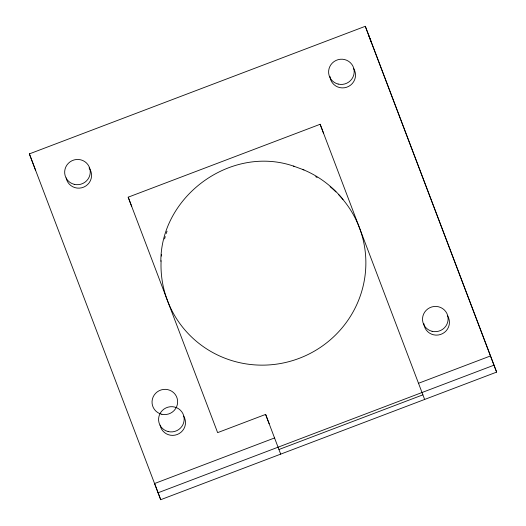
<?xml version="1.0" encoding="UTF-8"?>
<svg xmlns="http://www.w3.org/2000/svg" width="526" height="526" viewBox="0 0 526 526"><rect width="100%" height="100%" fill="white"/><g stroke="black" fill="none" stroke-linecap="round" stroke-linejoin="round"><path stroke-width="0.79" d="M160.844 261.238C160.884 195.297 232.222 144.163 294.626 166.492M29.371 153.894L365.294 26.3L496.629 372.106L160.706 499.7L29.371 153.894L35.485 170.069M131.737 206.573L128.186 197.184L320.143 124.274L424.646 399.451M280.68 454.129L265.623 414.409L217.632 432.635L128.186 197.184M274.565 437.954L154.598 483.519L160.706 499.7M418.532 383.27L490.515 355.931M158.089 492.763L494.013 365.175M278.938 449.506L422.904 394.829M302.687 169.464C318.421 175.796 332.353 186.309 343.051 199.446M293.488 166.084L303.962 169.918M368.785 35.544L496.629 372.106M365.294 26.3L371.402 42.481M320.143 124.274L323.687 133.663M265.623 414.409L269.174 423.798M338.652 194.679A102.669 100.749 -20.7 0 1 298.551 358.587A102.669 100.749 -20.7 0 1 161.114 260.738M161.443 256.077A102.669 100.749 -20.7 0 1 161.607 254.525M164.592 238.903A102.669 100.749 -20.7 0 1 165.256 236.588M166.229 233.524A102.669 100.749 -20.7 0 1 167.025 231.236M315.699 176.664A102.669 100.749 -20.7 0 1 317.093 177.472M330.104 186.671A102.669 100.749 -20.7 0 1 335.917 191.911M89.078 167.919A12.834 12.591 -20.7 0 1 83.818 187.078A12.834 12.591 -20.7 0 1 66.164 177.88M183.679 416.138A12.834 12.591 -20.7 0 1 177.17 434.535A12.834 12.591 -20.7 0 1 160.088 425.1M447.619 315.889A12.834 12.591 -20.7 0 1 440.532 334.49A12.834 12.591 -20.7 0 1 423.871 323.654M353.702 68.663A12.834 12.591 -20.7 0 1 346.608 87.263A12.834 12.591 -20.7 0 1 329.953 76.428M74.219 184.324A12.834 12.591 -20.7 0 0 89.821 168.59A12.834 12.591 -20.7 0 0 68.367 163.303A12.834 12.591 -20.7 0 0 74.219 184.324M168.136 431.544A12.834 12.591 -20.7 0 0 183.738 415.816A12.834 12.591 -20.7 0 0 162.291 410.523A12.834 12.591 -20.7 0 0 168.136 431.544M432.076 331.295A12.834 12.591 -20.7 0 0 447.679 315.561A12.834 12.591 -20.7 0 0 426.224 310.274A12.834 12.591 -20.7 0 0 432.076 331.295M338.152 84.068A12.834 12.591 -20.7 0 0 353.755 68.341A12.834 12.591 -20.7 0 0 332.307 63.054A12.834 12.591 -20.7 0 0 338.152 84.068M161.817 414.264A12.834 12.591 -20.7 0 0 177.124 398.254A12.834 12.591 -20.7 0 0 155.571 393.363A12.834 12.591 -20.7 0 0 161.817 414.264"/></g></svg>
